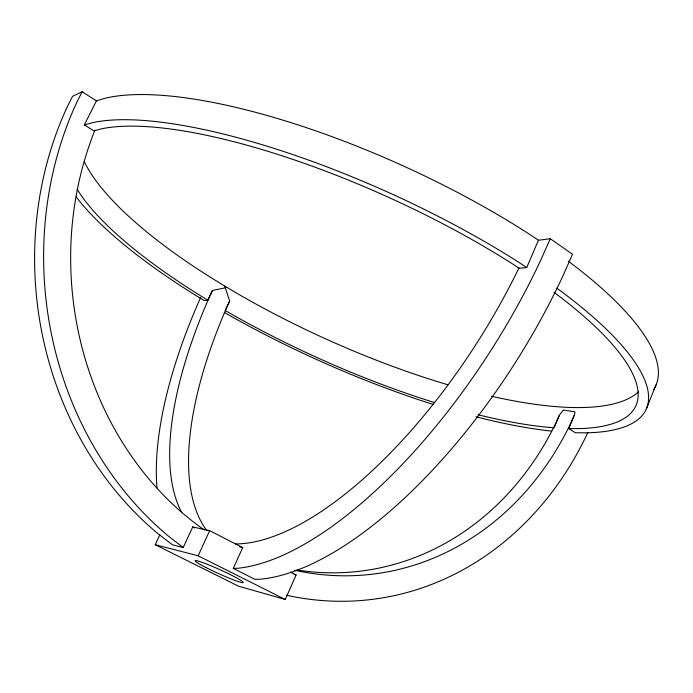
<?xml version="1.0" encoding="UTF-8"?>
<svg xmlns="http://www.w3.org/2000/svg" width="693" height="693" viewBox="0 0 693 693"><rect width="100%" height="100%" fill="white"/><g stroke="black" fill="none" stroke-linecap="round" stroke-linejoin="round"><path stroke-width="1.04" d="M556.8 288.158A321.743 90.904 24.4 0 1 586.46 432.822L575.415 432.753L568.771 428.595L574.506 414.743L574.973 411.859L563.27 410.048L559.338 415.289L556.046 422.678A304.218 262.993 84 0 1 296.786 569.984M646.456 408.619L656.02 384.979M554.521 426.862L559.338 415.289M96.431 100.857L84.355 124.896L93.85 130.856L102.278 128.664A310.932 87.734 24.4 0 1 510.784 262.777L519.213 268.295L526.732 267.524L538.444 240.246L550.294 238.739L572.522 254.253L562.768 276.299A336.417 144.335 -57.5 0 1 259.996 579.235L255.033 579.383L233.281 568.442L242.706 547.6L209.65 530.665L192.706 526.949L183.238 547.531L172.496 544.828L158.515 534.112A329.833 285.334 83.9 0 1 67.134 107.06L72.583 96.31L82.138 91.745L96.431 100.857L105.743 98.103A320.686 95.799 24.4 0 1 530.05 234.615L538.444 240.246M159.788 534.883L155.232 544.707L238.418 586.139L285.265 599.488L296.119 574.973L290.506 572.097M574.506 414.743L570.694 423.362A308.801 265.783 84.1 0 1 294.464 570.2M550.294 238.739L540.384 260.94A338.938 140.757 -57.6 0 1 238.167 568.225L233.281 568.442M447.912 384.788A309.918 92.455 24.4 0 1 240.462 295.348L226.706 287.274L225.294 287.924L229.686 300.987L226.273 308.558A309.606 132.458 -57.5 0 0 206.835 530.656M84.295 161.642A309.918 92.455 24.4 0 0 211.486 277.954L224.757 286.105L225.164 287.846L212.422 290.462L208.888 298.241A311.911 129.158 -57.6 0 0 181.661 512.335M155.232 544.707L198.155 555.795L209.65 530.665M225.667 309.546L229.686 300.987M76.074 196.769A321.743 90.904 24.4 0 0 197.964 296.769L204.227 300.554L207.822 300.19L212.422 290.462M82.138 91.745L76.62 102.668A334.806 288.375 84 0 0 169.083 536.659L183.238 547.531M84.355 124.896L93.546 122.444A321.743 90.904 24.4 0 1 518.26 261.954L526.732 267.524M568.771 428.595L579.539 428.595A310.932 87.734 24.4 0 0 553.941 292.299M554.114 427.824L542.922 426.793A310.932 87.734 24.4 0 1 478.005 414.735M551.498 431.055L548.414 430.76A321.743 90.904 24.4 0 1 476.048 416.779M239.622 546.881L242.706 547.6M294.075 574.462L296.119 574.973M198.155 555.795L285.265 599.488M192.706 526.949L194.603 527.919M225.216 310.499L231.627 314.206A310.932 87.734 24.4 0 0 434.563 402.572M224.289 312.396L227.936 314.509A321.743 90.904 24.4 0 0 433.463 404.53M224.757 286.105L226.706 287.274M207.822 300.19L202.486 296.959A310.932 87.734 24.4 0 1 77.114 189.146M157.016 487.846A338.938 140.757 -57.6 0 1 200.658 297.496M518.97 267.922A311.911 129.158 -57.6 0 1 235.403 543.944M587.863 432.441A334.806 288.375 84 0 1 286.573 595.226M204.496 530.11A308.801 265.783 84.1 0 1 94.976 130.111M568.26 261.131A320.686 95.799 24.4 0 1 653.75 389.293M638.487 391.814A309.918 92.455 24.4 0 1 491.484 396.24M206.003 567.558A26.395 2.053 24.4 0 0 243.243 582.57A26.395 2.053 24.4 0 0 208.428 564.752A26.395 2.053 24.4 0 0 206.003 567.558"/></g></svg>
